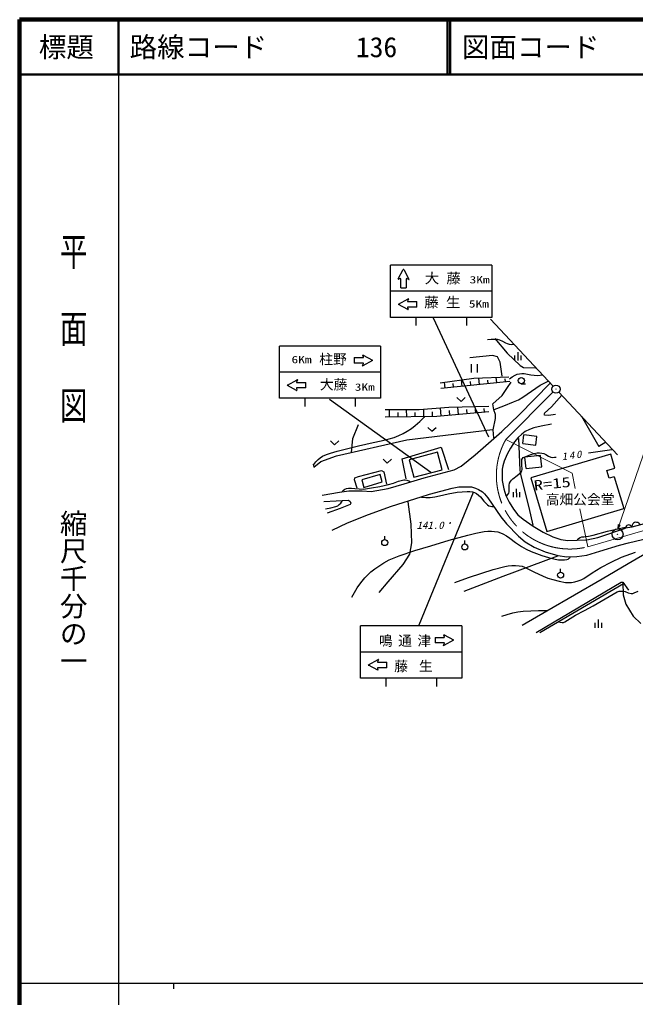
# Model space of a CAD drawing. Units: millimetres, scale not verified. Extents: x 40000 to 680000, y 20000 to 380000.
# Drawn here: x 40000 to 151924, y 202409 to 380000 of the extents above; entities that cross this region are included whole.
import ezdxf
from ezdxf.enums import TextEntityAlignment as Align

# ---------------------------------------------------------------- set-up
doc = ezdxf.new("R2010")
doc.units = ezdxf.units.MM
doc.header["$LTSCALE"] = 1000
doc.linetypes.add('CHAIN', pattern=[18.5, 12, -1.5, 3.5, -1.5])
for name, color, linetype, lineweight in [('M-BGD', 7, 'Continuous', 25), ('M-BGD-HTXT', 7, 'Continuous', 13), ('M-BMK', 2, 'CHAIN', 13), ('M-BMK-SRVR', 3, 'Continuous', 25), ('M-OTRS', 6, 'Continuous', 25), ('M-STR-STRC', 7, 'Continuous', 25), ('M-TTL', 2, 'Continuous', 140), ('M-TTL-BAND', 7, 'Continuous', 25), ('M-TTL-LINE', 7, 'Continuous', 50)]:
    doc.layers.add(name, color=color, linetype=linetype, lineweight=lineweight)
doc.layers.add('M-TTL-TXT', color=7, linetype='Continuous')
doc.styles.add('@ＭＳ ゴシック', font='')
doc.styles.add('ＭＳ ゴシック', font='')
doc.styles.get('@ＭＳ ゴシック').set_extended_font_data('@MS Gothic')
doc.styles.get('ＭＳ ゴシック').set_extended_font_data('MS Gothic')

# ---------------------------------------------------------------- blocks, each defined once
blk = doc.blocks.new('BUHIN2')
at = {"color": 3, "linetype": 'Continuous', "lineweight": 25}
for radius in [995, 30]:
    blk.add_circle((0, 0), radius, dxfattribs=at)
blk = doc.blocks.new('BUHIN20')
at = {"color": 7, "linetype": 'Continuous', "lineweight": 25}
blk.add_lwpolyline([(-456, 639), (-569, 486), (-639, 320), (-690, 95), (-667, -100), (-607, -284), (-466, -482), (-311, -598), (-134, -684), (96, -708), (273, -693), (456, -639)], dxfattribs=at)
blk = doc.blocks.new('BUHIN44')
at = {"color": 7, "linetype": 'Continuous', "lineweight": 25}
blk.add_line((-243, -91), (-796, -298), dxfattribs=at)
blk.add_circle((279, 104), 548, dxfattribs=at)
blk = doc.blocks.new('BUHIN45')
at = {"color": 7, "linetype": 'Continuous', "lineweight": 25}
blk.add_line((537, 201), (276, 900), dxfattribs=at)
blk.add_circle((0, 0), 574, dxfattribs=at)
blk = doc.blocks.new('BUHIN46')
at = {"color": 7, "linetype": 'Continuous', "lineweight": 25}
blk.add_lwpolyline([(-71, -827), (330, 123), (-596, 578)], dxfattribs=at)
blk = doc.blocks.new('BUHIN47')
at = {"color": 7, "linetype": 'Continuous', "lineweight": 25}
for p, q in [((502, 800), (-903, 275)), ((-500, -803), (905, -278))]:
    blk.add_line(p, q, dxfattribs=at)
blk = doc.blocks.new('BUHIN48')
at = {"color": 7, "linetype": 'Continuous', "lineweight": 25}
for p, q in [((-703, -263), (703, 263)), ((-354, 508), (489, 823)), ((66, -616), (909, -301))]:
    blk.add_line(p, q, dxfattribs=at)

msp = doc.modelspace()

# ---------------------------------------------------------------- linework, layer by layer
at = {"layer": 'M-BGD'}
for p, q in [((125586, 325559), (136967, 313426)), ((126364, 322079), (128596, 319410)), ((125976, 318974), (121803, 318537)), ((126849, 318731), (125976, 318974)), ((127334, 317809), (126849, 318731)), ((128596, 319410), (130973, 317179)), ((127722, 315238), (127334, 317809)), ((130973, 317179), (131555, 316839)), ((131555, 316839), (133738, 316742)), ((116410, 314046), (122582, 314849)), ((120456, 313387), (120336, 314557)), ((122582, 314849), (128914, 315139)), ((123590, 313708), (123469, 314890)), ((125157, 313869), (125090, 314525)), ((126724, 314030), (126621, 315034)), ((128291, 314190), (128235, 314740)), ((129075, 314271), (116538, 312985)), ((117322, 313065), (117211, 314150)), ((118889, 313226), (118820, 313903)), ((122023, 313548), (121948, 314275)), ((127722, 311696), (128644, 313200)), ((128644, 313200), (129323, 314122)), ((130772, 308185), (136436, 313992)), ((126024, 310192), (127722, 311696)), ((138518, 311774), (136656, 309646)), ((137994, 312332), (148676, 300945)), ((106413, 309192), (112649, 309192)), ((107227, 307818), (107213, 309192)), ((110356, 307850), (110342, 309192)), ((112649, 309192), (118017, 309578)), ((113485, 307882), (113471, 309251)), ((116619, 307978), (116482, 309467)), ((118017, 309578), (125250, 309803)), ((119769, 308268), (119644, 309628)), ((121344, 308412), (121274, 309171)), ((122919, 308557), (122812, 309727)), ((124494, 308702), (124435, 309346)), ((126218, 309125), (126024, 310192)), ((126509, 308251), (126218, 309125)), ((136656, 309646), (135407, 308536)), ((115831, 307906), (106445, 307810)), ((108791, 307834), (108783, 308649)), ((111920, 307866), (111912, 308661)), ((115049, 307898), (115040, 308777)), ((125282, 308774), (115831, 307906)), ((118194, 308123), (118114, 308997)), ((126073, 305486), (126461, 307524)), ((126461, 307524), (126509, 308251)), ((127650, 305184), (130772, 308185)), ((135407, 308536), (135303, 308293)), ((135303, 308293), (135372, 308189)), ((135372, 308189), (136135, 308154)), ((136135, 308154), (137402, 308345)), ((142090, 307965), (145241, 302461)), ((100568, 303902), (101611, 306433)), ((110375, 303669), (125956, 305557)), ((126218, 304030), (126073, 305486)), ((132683, 305572), (131902, 305207)), ((133464, 305884), (132683, 305572)), ((134782, 306179), (133464, 305884)), ((136691, 306523), (134782, 306179)), ((100320, 301370), (100568, 303902)), ((122783, 300941), (127650, 305184)), ((130601, 304097), (129925, 303334)), ((131278, 304721), (130601, 304097)), ((130682, 303933), (130924, 298160)), ((131902, 305207), (131278, 304721)), ((131454, 302994), (131665, 304577)), ((134019, 304263), (131665, 304577)), ((133808, 302680), (134019, 304263)), ((97627, 300783), (110375, 303669)), ((109529, 300246), (116612, 302332)), ((116612, 302332), (117970, 298257)), ((129196, 302171), (128589, 301078)), ((129925, 303334), (129196, 302171)), ((131454, 302994), (133808, 302680)), ((146525, 303237), (145241, 302461)), ((94742, 299734), (97627, 300783)), ((110256, 296607), (109529, 300246)), ((115923, 301436), (110781, 300072)), ((116771, 298241), (115923, 301436)), ((120233, 298911), (122783, 300941)), ((128589, 301078), (128051, 299795)), ((134698, 300809), (131819, 300500)), ((132036, 298481), (131819, 300500)), ((147433, 301050), (132939, 296756)), ((134915, 298789), (134698, 300809)), ((148178, 298535), (147433, 301050)), ((93361, 299230), (93506, 298730)), ((93506, 298730), (94742, 299734)), ((110781, 300072), (111629, 296877)), ((119009, 298242), (120233, 298911)), ((127843, 298964), (127721, 298340)), ((128051, 299795), (127843, 298964)), ((132036, 298481), (134915, 298789)), ((146731, 298106), (148178, 298535)), ((100844, 296413), (100941, 296753)), ((100941, 296753), (101620, 296996)), ((101620, 296996), (105793, 298111)), ((105506, 297392), (102176, 296409)), ((105910, 296023), (105506, 297392)), ((105793, 298111), (106229, 297869)), ((106229, 297869), (106666, 295637)), ((109907, 295684), (113527, 296767)), ((111629, 296877), (116771, 298241)), ((113527, 296767), (119009, 298242)), ((127721, 298340), (127704, 296275)), ((130924, 298160), (131070, 297141)), ((131070, 297141), (132574, 291416)), ((132939, 296756), (135814, 287052)), ((147149, 296698), (146731, 298106)), ((148075, 296972), (147149, 296698)), ((148075, 296972), (149788, 291193)), ((101329, 294909), (100844, 296413)), ((102176, 296409), (102580, 295041)), ((102580, 295041), (105910, 296023)), ((103887, 294313), (106958, 294817)), ((106958, 294817), (109907, 295684)), ((114476, 293809), (118593, 294914)), ((118593, 294914), (119821, 295139)), ((119821, 295139), (121366, 295133)), ((121366, 295133), (122102, 295113)), ((122102, 295113), (122880, 294908)), ((122880, 294908), (123432, 294663)), ((127704, 296275), (127982, 294766)), ((94974, 293651), (98145, 294192)), ((98145, 294192), (99810, 294383)), ((99810, 294383), (102256, 294383)), ((102256, 294383), (103887, 294313)), ((107581, 291599), (112983, 293339)), ((112983, 293339), (114476, 293809)), ((123432, 294663), (124108, 294213)), ((124108, 294213), (124496, 293885)), ((124496, 293885), (125069, 293169)), ((125069, 293169), (127432, 289691)), ((127982, 294766), (128398, 293586)), ((128398, 293586), (128971, 292370)), ((95318, 292461), (99772, 292717)), ((100088, 291940), (98256, 291175)), ((99772, 292717), (100075, 292467)), ((100075, 292467), (100194, 292203)), ((100194, 292203), (100088, 291940)), ((103386, 290085), (107581, 291599)), ((111162, 288350), (110638, 292442)), ((128971, 292370), (129751, 291086)), ((132574, 291416), (133253, 288189)), ((166435, 291906), (151273, 287826)), ((98256, 291175), (95921, 290373)), ((99580, 288612), (103386, 290085)), ((127432, 289691), (128476, 288422)), ((129751, 291086), (130567, 290062)), ((130567, 290062), (131538, 289247)), ((135814, 287052), (149788, 291193)), ((96826, 287245), (99580, 288612)), ((111267, 284993), (111162, 288350)), ((128476, 288422), (130696, 286192)), ((131538, 289247), (133342, 288015)), ((133342, 288015), (135181, 286887)), ((151273, 287826), (150113, 287611)), ((130696, 286192), (131903, 285169)), ((135181, 286887), (136899, 286072)), ((136899, 286072), (138382, 285600)), ((143101, 285531), (145078, 285947)), ((145078, 285947), (150113, 287611)), ((150678, 284985), (157246, 286560)), ((110900, 282894), (111267, 284993)), ((131903, 285169), (133504, 284207)), ((133504, 284207), (135489, 283328)), ((138382, 285600), (139666, 285409)), ((139666, 285409), (143101, 285531)), ((145438, 283450), (149041, 284555)), ((149041, 284555), (150678, 284985)), ((109693, 281058), (110900, 282894)), ((127867, 278904), (137826, 282618)), ((135489, 283328), (137801, 282652)), ((137801, 282652), (139458, 282427)), ((139458, 282427), (141284, 282468)), ((141284, 282468), (143085, 282714)), ((143085, 282714), (145438, 283450)), ((154647, 283512), (150616, 281159)), ((106965, 277910), (109693, 281058)), ((150616, 281159), (145849, 278376)), ((120812, 276170), (127867, 278904)), ((105339, 275969), (106965, 277910)), ((133854, 268693), (149354, 277849)), ((134520, 268712), (149781, 277593)), ((145849, 278376), (135823, 272545)), ((149354, 277849), (149634, 277829)), ((149626, 277706), (149666, 275533)), ((149634, 277829), (150634, 276369)), ((149666, 275533), (150164, 273858)), ((150164, 273858), (151480, 271665)), ((135823, 272545), (131337, 269941)), ((151480, 271665), (152876, 270310))]:
    msp.add_line(p, q, dxfattribs=at)
for points in [[(125055, 321884), (125732, 321964), (126399, 321984), (126809, 321938), (127217, 321830), (127760, 321601), (128295, 321309), (128625, 321144), (128969, 321039), (129384, 321012), (129822, 321043)], [(126248, 309180), (128023, 309841), (129791, 310564), (130641, 310967), (131462, 311422), (133026, 312543), (134625, 313611), (135351, 313991), (136092, 314359)], [(129048, 314728), (129536, 315101), (130051, 315419), (130427, 315575), (130826, 315673), (131273, 315718), (131730, 315702), (132936, 315496), (134139, 315350), (134579, 315401), (135028, 315494)], [(93478, 299173), (93854, 299671), (94278, 300131), (94650, 300425), (95069, 300679), (95761, 301002), (96483, 301273), (97708, 301635), (98949, 301939), (101610, 302583), (104289, 303170), (105727, 303469), (107162, 303829), (108058, 304115), (108935, 304458), (109713, 304826), (110463, 305246), (111208, 305734), (111917, 306271), (112756, 307009), (113554, 307790), (113575, 307811), (113596, 307832)], [(143414, 301342), (145527, 301630), (147655, 301921)], [(128477, 293469), (128731, 293718), (128922, 293988), (128988, 294211), (128998, 294463), (128953, 294960), (128968, 295467), (129051, 295787), (129187, 296078), (129385, 296359), (129634, 296607), (130420, 297179), (131175, 297804), (131297, 298021), (131362, 298265), (131305, 299148), (131306, 300090), (131384, 300285), (131512, 300442), (132176, 300738), (132905, 300995), (133497, 301172), (134090, 301287), (134499, 301311), (134909, 301273), (135293, 301170), (135666, 301006), (136103, 300726), (136554, 300508), (136889, 300478), (137236, 300508), (137385, 300527), (137538, 300548)], [(98636, 294286), (98864, 294525), (99126, 294712), (99425, 294822), (99758, 294878), (100333, 294896), (100912, 294854), (101714, 294769), (102519, 294744), (103235, 294813), (103954, 294943), (105497, 295218), (107026, 295551), (107945, 295813), (108877, 296143), (109343, 296309), (109810, 296413), (110104, 296419), (110405, 296363), (110734, 296226), (111032, 296038)], [(113026, 293262), (113831, 293214), (114636, 293227), (115477, 293324), (116323, 293483), (117916, 293847), (119519, 294152), (120424, 294258), (121351, 294306), (121851, 294292), (122334, 294219), (122704, 294099), (123059, 293920), (123425, 293653), (123762, 293332), (124391, 292561), (125043, 291862), (125288, 291717), (125563, 291627), (125818, 291582), (126092, 291550)], [(95618, 291160), (96551, 291337), (97499, 291579), (97810, 291716), (98093, 291907), (98367, 292203), (98602, 292547), (98630, 292590), (98663, 292642)], [(141304, 285485), (141559, 285734), (141850, 285931), (142195, 286035), (142566, 286083), (143410, 286207), (144239, 286389), (146847, 287060), (149480, 287674), (149810, 287749), (150140, 287824)], [(151273, 287826), (151204, 287951), (151114, 288051), (150977, 288158), (150837, 288204), (150692, 288222), (150513, 288189), (150384, 288120), (150270, 288027), (150180, 287878), (150135, 287753), (150113, 287611)], [(100409, 275092), (100856, 275948), (101360, 276782), (102037, 277712), (102765, 278609), (103286, 279171), (103851, 279691), (104554, 280251), (105291, 280762), (106228, 281333), (107193, 281853), (108071, 282256), (108982, 282608), (111835, 283557), (114715, 284453), (118073, 285426), (121443, 286340), (122927, 286702), (124423, 287004), (125088, 287081), (125758, 287098), (126326, 287056), (126885, 286954), (127380, 286804), (127854, 286597), (128484, 286236), (129093, 285817), (130143, 285041), (131235, 284307), (132075, 283833), (132944, 283412), (133919, 283005), (134925, 282651), (136103, 282304), (137305, 282014), (137924, 281906), (138559, 281858), (139018, 281868), (139472, 281938), (139701, 282029), (139896, 282171), (139986, 282262), (140078, 282367)], [(119104, 277762), (121556, 278652), (124035, 279489), (126088, 280109), (128164, 280674), (128799, 280795), (129452, 280857), (130130, 280861), (130819, 280804), (131309, 280711), (131790, 280558), (133443, 279705), (135126, 278904), (136009, 278567), (136923, 278284), (138075, 278001), (139242, 277778), (139768, 277754), (140294, 277791), (140915, 277897), (141523, 278062), (142043, 278261), (142548, 278520), (144070, 279536), (145633, 280507), (147498, 281464), (149390, 282367), (151930, 283303)], [(137974, 270641), (138264, 270540), (138579, 270495), (138835, 270519), (139086, 270604), (140039, 271245), (141026, 271836), (142643, 272658), (144236, 273537), (146411, 274824), (148616, 276059), (148979, 276167), (149351, 276214), (149698, 276190), (150045, 276102), (150592, 275895), (151159, 275746), (151434, 275783), (151717, 275884), (152445, 276212)], [(127642, 271648), (128636, 271984), (129655, 272265), (130579, 272434), (131513, 272543), (132910, 272630), (134318, 272657), (135116, 272658), (135923, 272654)]]:
    msp.add_lwpolyline(points, dxfattribs=at)
at = {"layer": 'M-BGD-HTXT'}
for p, q in [((148722, 287507), (156113, 309089)), ((128370, 303746), (140393, 297600)), ((140992, 294843), (140393, 297600)), ((143294, 284258), (141791, 291170))]:
    msp.add_line(p, q, dxfattribs=at)
for points in [[(148722, 287507), (149142, 288156), (148788, 288277)], [(148772, 287652), (148826, 288215), (149074, 288130)], [(148796, 287723), (148843, 288179), (149038, 288112)], [(148821, 287796), (148861, 288143), (149002, 288095)], [(148845, 287867), (148878, 288108), (148967, 288077)]]:
    msp.add_lwpolyline(points, close=True, dxfattribs=at)
for points in [[(148747, 287580), (148808, 288250), (149110, 288147), (148747, 287582)], [(148913, 288066), (148870, 287940), (148896, 288072), (148931, 288060), (148870, 287940)]]:
    msp.add_lwpolyline(points, dxfattribs=at)
at = {"layer": 'M-BMK'}
for p, q in [((128370, 303746), (136951, 312348)), ((143294, 284258), (153694, 287298))]:
    msp.add_line(p, q, dxfattribs=at)
msp.add_arc((139999, 297193), 13348, 150.60022, 284.2934, dxfattribs=at)
at = {"layer": 'M-OTRS'}
for radius in [746, 22.5]:
    msp.add_circle((137480, 312879), radius, dxfattribs=at)
at = {"layer": 'M-STR-STRC'}
for p, q in [((125811, 335385), (107411, 335385)), ((107411, 325918), (107411, 335385)), ((108827, 332912), (109741, 334595)), ((109804, 334596), (110770, 332832)), ((125811, 335385), (125811, 325918)), ((109215, 332961), (108869, 332861)), ((109261, 331253), (109261, 332926)), ((110282, 332912), (110282, 331253)), ((110725, 332781), (110332, 332945)), ((125811, 330651), (107411, 330651)), ((109261, 331253), (110282, 331253)), ((108863, 328319), (110627, 329286)), ((110677, 329240), (110513, 328847)), ((110547, 328797), (112205, 328797)), ((112205, 327776), (112205, 328797)), ((110546, 327343), (108863, 328256)), ((110498, 327730), (110598, 327384)), ((112205, 327776), (110532, 327776)), ((125811, 325918), (107411, 325918)), ((112011, 325918), (112011, 324418)), ((115153, 325809), (125240, 304191)), ((121211, 325918), (121211, 324418)), ((87217, 311231), (87217, 320697)), ((105617, 320697), (87217, 320697)), ((105617, 320697), (105617, 311231)), ((100784, 318632), (100784, 317611)), ((100784, 318632), (102456, 318632)), ((104126, 318089), (102362, 317122)), ((102491, 318678), (102391, 319024)), ((102443, 319065), (104126, 318152)), ((102442, 317611), (100784, 317611)), ((102311, 317168), (102475, 317561)), ((105617, 315964), (87217, 315964)), ((88669, 313632), (90433, 314598)), ((90483, 314553), (90319, 314160)), ((90352, 312655), (88669, 313569)), ((90304, 313043), (90404, 312697)), ((92011, 313089), (90338, 313089)), ((90353, 314110), (92011, 314110)), ((92011, 313089), (92011, 314110)), ((105617, 311231), (87217, 311231)), ((91817, 311231), (91817, 309731)), ((96325, 311049), (114763, 297797)), ((101017, 311231), (101017, 309731)), ((122461, 294103), (112579, 270014)), ((101946, 260405), (101946, 269871)), ((120346, 269871), (101946, 269871)), ((117220, 267852), (117120, 268198)), ((117172, 268240), (118855, 267326)), ((120346, 269871), (120346, 260405)), ((115513, 267806), (115513, 266785)), ((115513, 267806), (117186, 267806)), ((117171, 266785), (115513, 266785)), ((117041, 266342), (117205, 266735)), ((118855, 267263), (117091, 266296)), ((120346, 265138), (101946, 265138)), ((103398, 262806), (105162, 263773)), ((105212, 263727), (105049, 263334)), ((105082, 263284), (106740, 263284)), ((106740, 262263), (106740, 263284)), ((105081, 261829), (103398, 262743)), ((105033, 262217), (105133, 261871)), ((106740, 262263), (105068, 262263)), ((120346, 260405), (101946, 260405)), ((106546, 260405), (106546, 258905)), ((115746, 260405), (115746, 258905))]:
    msp.add_line(p, q, dxfattribs=at)
for centre, start, end in [((109772, 334579), 28.71973, 151.50226), ((108859, 332896), 151.50226, 286.11285), ((109225, 332926), 0, 106.11279), ((110318, 332912), 67.39014, 180), ((110739, 332815), 247.39014, 28.71973), ((110547, 328834), 157.39014, 270), ((110644, 329255), 337.39014, 118.71973), ((108880, 328288), 118.71973, 241.50226), ((110532, 327741), 90, 196.11285), ((110563, 327375), 241.50226, 16.11285), ((102425, 319034), 61.5022, 196.11285), ((102456, 318668), 270, 16.11279), ((104108, 318120), 298.71973, 61.5022), ((102345, 317154), 157.39014, 298.71973), ((102442, 317575), 337.39014, 90), ((90450, 314567), 337.39014, 118.71973), ((88686, 313601), 118.71973, 241.50226), ((90338, 313053), 90, 196.11285), ((90353, 314146), 157.39014, 270), ((90369, 312687), 241.50226, 16.11285), ((117155, 268208), 61.5022, 196.11285), ((117171, 266749), 337.39014, 90), ((117186, 267842), 270, 16.11279), ((118838, 267294), 298.71973, 61.5022), ((117074, 266328), 157.39014, 298.71973), ((105082, 263320), 157.39014, 270), ((105179, 263741), 337.39014, 118.71973), ((103416, 262775), 118.71973, 241.50226), ((105068, 262227), 90, 196.11285), ((105099, 261861), 241.50226, 16.11285)]:
    msp.add_arc(centre, 36, start, end, dxfattribs=at)
at = {"layer": 'M-TTL'}
for p, q in [((40000, 380000), (40000, 20000)), ((680000, 380000), (40000, 380000))]:
    msp.add_line(p, q, dxfattribs=at)
at = {"layer": 'M-TTL-BAND'}
for p, q in [((58000, 370000), (58000, 20000)), ((40000, 205000), (579000, 205000)), ((68000, 205000), (68000, 204000))]:
    msp.add_line(p, q, dxfattribs=at)
at = {"layer": 'M-TTL-LINE'}
for p, q in [((58000, 380000), (58000, 370000)), ((117750, 380000), (117750, 370000)), ((118250, 380000), (118250, 370000)), ((40000, 370000), (680000, 370000))]:
    msp.add_line(p, q, dxfattribs=at)

# ---------------------------------------------------------------- block references
at = {"layer": 'M-BGD', "rotation": 249.51192}
for name, p in [('BUHIN48', (130522, 318859)), ('BUHIN47', (122654, 316646)), ('BUHIN45', (131173, 314433)), ('BUHIN46', (120232, 310991)), ('BUHIN46', (114945, 305582)), ('BUHIN46', (97243, 303123)), ('BUHIN46', (106832, 299804)), ('BUHIN48', (130277, 294026)), ('BUHIN20', (152031, 288030)), ('BUHIN44', (106361, 285302)), ('BUHIN44', (120917, 284515)), ('BUHIN44', (138324, 279401)), ('BUHIN48', (145152, 270299))]:
    msp.add_blockref(name, p, dxfattribs=at)
at = {"layer": 'M-BMK-SRVR', "rotation": 249.51192}
msp.add_blockref('BUHIN2', (148670, 286513), dxfattribs=at)

# ---------------------------------------------------------------- texts
at = {"layer": 'M-BGD-HTXT', "style": 'ＭＳ ゴシック', "width": 1.35}
msp.add_text('R=15', height=1833, rotation=5.8, dxfattribs=at).set_placement((133598, 293925), align=Align.BOTTOM_LEFT)
at = {"layer": 'M-BGD-HTXT', "style": 'ＭＳ ゴシック'}
msp.add_text('高畑公会堂', height=1833, dxfattribs=at).set_placement((135611, 291394), align=Align.BOTTOM_LEFT)
at = {"layer": 'M-BGD-HTXT', "style": 'ＭＳ ゴシック', "oblique": 15}
for s, width, p in [('141.0', 1.1, (112139, 287114)), ('・', 0.85, (117266, 287467))]:
    msp.add_text(s, height=1320, dxfattribs=dict(at, width=width)).set_placement(p, align=Align.BOTTOM_LEFT)
at = {"layer": 'M-BGD-HTXT', "insert": (138598, 299935), "char_height": 1320, "attachment_point": 7, "rotation": 7.7, "style": 'ＭＳ ゴシック'}
msp.add_mtext('\\T1.33;\\W1.1;\\Q15;140', dxfattribs=at)
at = {"layer": 'M-STR-STRC', "style": 'ＭＳ ゴシック'}
for s, height, width, p in [('大 藤', 1833, 1.05, (113633, 331550)), (' 3Km', 1320, 1.35, (120579, 331695)), ('藤 生', 1833, 1.05, (113547, 327181)), ('5Km', 1320, 1.35, (121649, 327305)), (' 6Km', 1320, 1.35, (88211, 317194)), ('3Km', 1320, 1.35, (100912, 312191))]:
    msp.add_text(s, height=height, dxfattribs=dict(at, width=width)).set_placement(p, align=Align.BOTTOM_LEFT)
for s, p in [('柱野', (94455, 316852)), ('大藤', (94583, 312277))]:
    msp.add_text(s, height=1833, dxfattribs=at).set_placement(p, align=Align.BOTTOM_LEFT)
at = {"layer": 'M-STR-STRC', "char_height": 1833, "attachment_point": 7, "style": 'ＭＳ ゴシック'}
for s, insert in [('\\T1.4;鳴通津', (105304, 266076)), ('\\T1.8;藤生', (108086, 261457))]:
    msp.add_mtext(s, dxfattribs=dict(at, insert=insert))
at = {"layer": 'M-TTL-BAND', "style": '@ＭＳ ゴシック', "width": 1.4}
msp.add_text('平  面  図', height=3666, rotation=270, dxfattribs=at).set_placement((49777, 306475), align=Align.MIDDLE_RIGHT)
at = {"layer": 'M-TTL-BAND', "style": '@ＭＳ ゴシック'}
msp.add_text('縮尺千分の一', height=3666, rotation=270, dxfattribs=at).set_placement((49777, 261030), align=Align.MIDDLE_RIGHT)
at = {"layer": 'M-TTL-TXT', "style": 'ＭＳ ゴシック'}
msp.add_text('標題', height=3666, dxfattribs=at).set_placement((48500, 375000), align=Align.MIDDLE_CENTER)
for s, p in [('路線コード', (60000, 375000)), ('136', (101142, 375000)), ('図面コード', (120380, 375000))]:
    msp.add_text(s, height=3666, dxfattribs=at).set_placement(p, align=Align.MIDDLE_LEFT)

doc.saveas('drawing.dxf')
